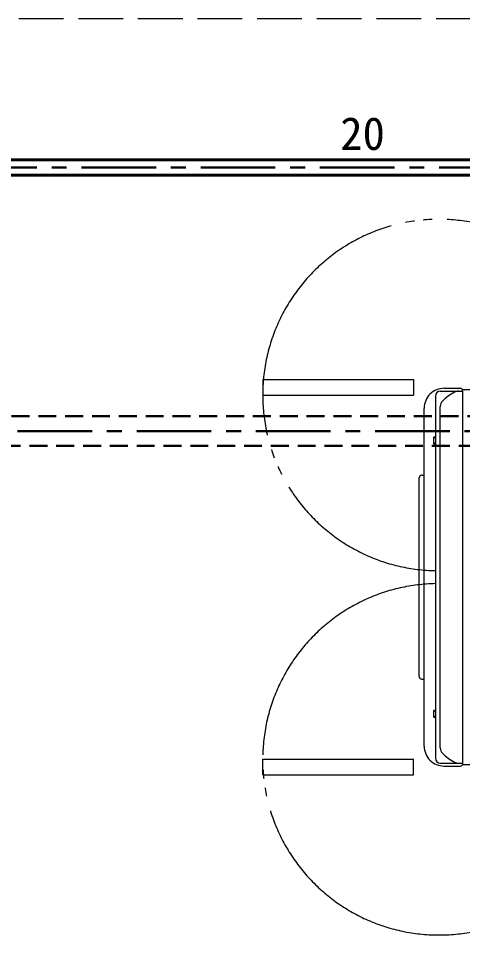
# Model space of a CAD drawing. Units: millimetres at full size, sheet at 1:30. Extents: x -16828 to 149130, y 47892 to 100313.
# Drawn here: x 20324 to 21219, y 57005 to 58851 of the extents above; entities that cross this region are included whole.
import ezdxf
from ezdxf.enums import TextEntityAlignment as Align

# ---------------------------------------------------------------- set-up
doc = ezdxf.new("R2010")
doc.units = ezdxf.units.MM
doc.header["$LTSCALE"] = 30
for name, pattern in [('CHAIN1', [8, 5, -1, 1, -1]), ('DASHED1', [1.8, 1.2, -0.6]), ('DASHED3', [4, 3, -1]), ('LONG_DOUBLE_CHAIN', [21.8, 18, -1, 0.6, -0.6, 0.6, -1])]:
    doc.linetypes.add(name, pattern=pattern)
for name, color, linetype, lineweight in [('0-1', 7, 'Continuous', 15), ('3-4_AIHO30-厨房機器', 7, 'Continuous', 15), ('9-9_配管－汚水１：硬質塩ビ管（ＤＶ）', 2, 'Continuous', 30), ('9-A_配管－給水３：ＶＬＰ(ＶＤ)', 5, 'Continuous', 40)]:
    doc.layers.add(name, color=color, linetype=linetype, lineweight=lineweight)
doc.styles.add('ＭＳ ゴシック', font='')
doc.styles.get('ＭＳ ゴシック').set_extended_font_data('MS Gothic')

msp = doc.modelspace()

# ---------------------------------------------------------------- linework, layer by layer
at = {"layer": '0-1', "linetype": 'DASHED3'}
msp.add_line((16364.96, 58850.86), (23009.96, 58850.86), dxfattribs=at)
at = {"layer": '3-4_AIHO30-厨房機器', "linetype": 'LONG_DOUBLE_CHAIN'}
for p, q in [((20816.08, 58123.97), (21119.58, 58123.97)), ((20816.08, 58123.97), (20816.08, 58092.97)), ((21119.58, 58123.97), (21119.58, 58092.97)), ((20816.08, 58092.97), (21119.58, 58092.97)), ((20816.08, 57359.97), (21119.58, 57359.97)), ((20816.08, 57328.97), (20816.08, 57359.97)), ((21119.58, 57328.97), (21119.58, 57359.97)), ((20816.08, 57328.97), (21119.58, 57328.97))]:
    msp.add_line(p, q, dxfattribs=at)
at = {"layer": '3-4_AIHO30-厨房機器'}
for p, q in [((21181.08, 58106.47), (21214.07, 58106.47)), ((21216.84, 58105.63), (21217.78, 58105.01)), ((21218.58, 58103.51), (21218.58, 58103.47)), ((22396.08, 58103.47), (21218.58, 58103.47)), ((21218.58, 58100.97), (21218.58, 58103.47)), ((21163.58, 58090.97), (21163.58, 57361.97)), ((21173.58, 58100.97), (21218.58, 58100.97)), ((21218.58, 58100.97), (21218.58, 57351.97)), ((21219.08, 58100.47), (21218.58, 58100.47)), ((21219.08, 58099.97), (21218.58, 58099.97)), ((21173.58, 57382.83), (21173.58, 58070.12)), ((21218.58, 58035.22), (21219.08, 58035.22)), ((21218.58, 58015.22), (21219.08, 58015.22)), ((21163.58, 58009.28), (21160.38, 58008.42)), ((21160.38, 57994.92), (21160.38, 58008.42)), ((21163.58, 58007.79), (21160.38, 58006.45)), ((21163.58, 57995.56), (21160.38, 57996.9)), ((21160.38, 57994.92), (21163.58, 57994.06)), ((21131.08, 57526.47), (21131.08, 57926.47)), ((21136.08, 57931.47), (21141.08, 57931.47)), ((21136.08, 57521.47), (21141.08, 57521.47)), ((21163.58, 57458.88), (21160.38, 57458.02)), ((21160.38, 57444.52), (21160.38, 57458.02)), ((21163.58, 57457.39), (21160.38, 57456.05)), ((21163.58, 57445.16), (21160.38, 57446.5)), ((21160.38, 57444.52), (21163.58, 57443.66)), ((21218.58, 57437.72), (21219.08, 57437.72)), ((21218.58, 57417.72), (21219.08, 57417.72)), ((21173.58, 57351.97), (21218.58, 57351.97)), ((21181.08, 57346.47), (21214.07, 57346.47)), ((21216.84, 57347.31), (21217.78, 57347.94)), ((21219.08, 57352.97), (21218.58, 57352.97)), ((21219.08, 57352.47), (21218.58, 57352.47)), ((21218.58, 57351.97), (21218.58, 57349.44)), ((21218.58, 57349.47), (21663.08, 57349.47))]:
    msp.add_line(p, q, dxfattribs=at)
msp.add_lwpolyline([(21141.08, 57386.47), (21141.08, 57521.47), (21141.08, 57931.47), (21141.08, 58066.47)], dxfattribs=at)
for centre, radius, start, end in [((21181.08, 58066.47), 40, 90, 180.00014), ((21214.07, 58101.47), 5, 56.31003, 90), ((21216.78, 58103.51), 1.8, 0.00017, 56.31006), ((21173.58, 58090.97), 10, 90, 180), ((21249.16, 58010.49), 100, 118.23261, 135.45343), ((21211.32, 58080.97), 20, 90, 118.23245), ((21188.58, 58070.12), 15, 135.45343, 180), ((21136.08, 57926.47), 5, 90, 180), ((21136.08, 57526.47), 5, 180, 270), ((21181.08, 57386.47), 40, 179.99986, 270.00014), ((21188.58, 57382.83), 15, 180, 224.54657), ((21249.16, 57442.46), 100, 224.54657, 241.76742), ((21173.58, 57361.97), 10, 180, 270), ((21211.32, 57371.97), 20, 241.76739, 270), ((21214.07, 57351.47), 5, 270.0002, 303.69012), ((21216.78, 57349.44), 1.8, 303.69015, 0.00017)]:
    msp.add_arc(centre, radius, start, end, dxfattribs=at)
at = {"layer": '3-4_AIHO30-厨房機器', "linetype": 'LONG_DOUBLE_CHAIN'}
for centre, start_param, end_param in [((21170.83, 58092.97), 6.2831853, 10.9751359), ((21170.83, 57359.97), 1.5912347, 6.2831853)]:
    msp.add_ellipse(centre, major_axis=(354.75, 0), ratio=0.996483, start_param=start_param, end_param=end_param, dxfattribs=at)
at = {"layer": '9-9_配管－汚水１：硬質塩ビ管（ＤＶ）', "linetype": 'DASHED1'}
for p, q in [((21912.48, 58050.44), (18726.55, 58050.44)), ((18726.55, 57990.44), (21912.48, 57990.44))]:
    msp.add_line(p, q, dxfattribs=at)
at = {"layer": '9-9_配管－汚水１：硬質塩ビ管（ＤＶ）', "linetype": 'CHAIN1'}
msp.add_line((21912.48, 58020.44), (18726.55, 58020.44), dxfattribs=at)
at = {"layer": '9-A_配管－給水３：ＶＬＰ(ＶＤ)'}
for p, q in [((21883.48, 58566.36), (19971.38, 58566.36)), ((19971.38, 58535.36), (21883.48, 58535.36))]:
    msp.add_line(p, q, dxfattribs=at)
at = {"layer": '9-A_配管－給水３：ＶＬＰ(ＶＤ)', "color": 2, "linetype": 'CHAIN1', "lineweight": 30}
msp.add_line((19971.38, 58550.86), (21883.48, 58550.86), dxfattribs=at)

# ---------------------------------------------------------------- texts
at = {"layer": '9-A_配管－給水３：ＶＬＰ(ＶＤ)', "color": 7, "style": 'ＭＳ ゴシック'}
msp.add_text('20', height=65.98, dxfattribs=at).set_placement((20972.23, 58566.36), align=Align.BOTTOM_LEFT)

doc.saveas('drawing.dxf')
